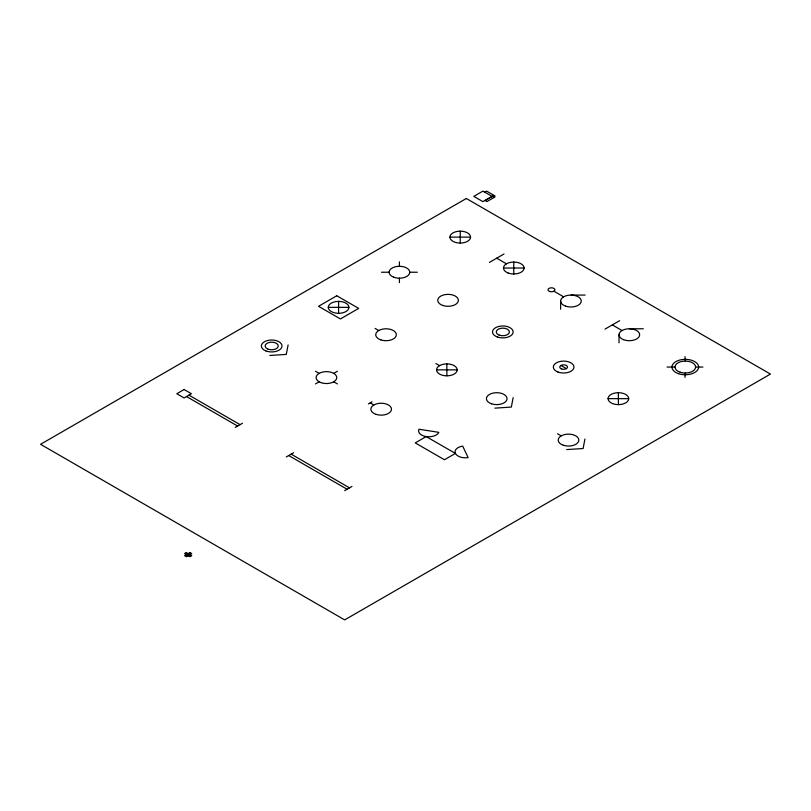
<?xml version="1.0" encoding="UTF-8"?>
<svg xmlns="http://www.w3.org/2000/svg" width="811" height="811" viewBox="0 0 811 811"><rect width="100%" height="100%" fill="white"/><g stroke="black" fill="none" stroke-linecap="round" stroke-linejoin="round"><path stroke-width="1.22" d="M399.417 282.593L399.417 278.193M399.417 266.272L399.417 261.872M684.991 377.409L685.295 373.019M288.108 344.928L286.283 354.407L269.86 355.461M513.16 397.603L511.335 407.081L494.913 408.136M584.934 439.045L583.109 448.524L566.686 449.578M484.856 192.197L486.681 191.143L494.953 195.917L493.129 196.972L482.93 191.102L473.806 196.374L482.93 201.645L492.054 196.374M489.438 262.399L504.036 253.975M235.19 427.458L242.489 423.241M315.479 383.907L319.128 381.799M333.726 373.374L337.376 371.266M368.397 403.929L372.046 401.82M286.283 456.948L293.582 452.741M605.006 329.124L619.604 320.7M344.675 490.665L351.974 486.448M449.923 237.116L470.562 237.116A10.32 5.961 0 0 0 455.083 231.956A10.32 5.961 0 0 0 455.083 242.276A10.32 5.961 0 0 0 470.562 237.116M503.449 268.025L524.088 268.025M381.474 272.232L389.098 272.232M409.737 272.232L417.361 272.232M571.137 295.072L585.126 295.072M328.273 307.349L348.912 307.349A10.32 5.961 0 0 0 333.433 302.189A10.32 5.961 0 0 0 333.433 312.509A10.32 5.961 0 0 0 348.912 307.349M629.336 328.779L643.326 328.779M667.047 367.048L674.955 367.048M695.635 367.048L702.934 367.048M436.541 369.857L457.181 369.857A10.32 5.961 0 0 0 441.701 364.697A10.32 5.961 0 0 0 441.701 375.027A10.32 5.961 0 0 0 457.181 369.857M608.068 398.657L628.707 398.657M496.737 258.192L506.469 263.808M553.913 291.2L563.645 296.816M612.305 324.907L622.037 330.533M560.908 365.467L566.382 368.63M375.087 328.425L378.737 330.533M435.912 363.541L439.562 365.649M557.562 433.773L561.212 435.882M315.479 371.266L319.128 373.374M333.726 381.799L337.376 383.907M370.221 402.874L373.871 404.973M188.963 395.15L240.056 424.64M291.149 454.14L349.541 487.857M186.53 396.549L237.623 426.049M288.716 455.549L347.108 489.256M188.243 553.578L190.038 554.612M186.307 554.704L188.101 555.738M684.991 356.688L685.295 361.077M619.016 334.74L619.016 342.82M618.387 392.696L618.387 404.618M560.624 301.145L560.624 309.224M513.769 262.065L513.769 273.986M460.242 231.155L460.242 243.077M446.861 363.906L446.861 375.817M338.592 301.398L338.592 313.31M466.325 198.492L40.55 444.306L344.675 619.898L770.45 374.074L466.325 198.492M493.129 195.917L485.14 200.53L486.965 201.584L494.953 196.972L493.129 195.917M336.768 295.762L318.52 306.294L340.417 318.946L358.665 308.403L336.768 295.762M184.097 389.523L176.798 393.74L184.097 397.958L191.396 393.74L184.097 389.523M186.307 552.595L184.594 553.578L190.038 556.721L191.751 555.738L186.307 552.595M189.956 552.595L184.594 555.687L186.388 556.721L191.751 553.629L189.956 552.595M426.18 436.582L415.232 442.907L444.428 459.756L455.376 453.44A10.32 5.961 0 0 1 462.696 446.111L468.129 457.607A10.32 5.961 0 0 1 455.458 453.43L426.18 436.582A10.32 5.961 0 0 1 418.963 429.222L438.873 432.354A10.32 5.961 0 0 1 426.201 436.541M376.01 414.35A10.32 5.961 0 0 0 391.49 409.19A10.32 5.961 0 0 0 376.01 404.03A10.32 5.961 0 0 0 376.01 414.35M320.639 382.518A10.32 5.961 0 0 0 336.727 378.007A10.32 5.961 0 0 0 321.916 372.229A10.32 5.961 0 0 0 320.639 382.518M267.985 349.135A6.589 3.812 0 0 0 278.264 346.256A6.589 3.812 0 0 0 268.806 342.556A6.589 3.812 0 0 0 267.985 349.135M265.896 350.92A10.32 5.961 0 0 0 281.985 346.409A10.32 5.961 0 0 0 267.174 340.62A10.32 5.961 0 0 0 265.896 350.92M563.351 445.259A10.32 5.961 0 0 0 578.831 440.099A10.32 5.961 0 0 0 563.351 434.929A10.32 5.961 0 0 0 563.351 445.259M491.578 403.817A10.32 5.961 0 0 0 507.057 398.657A10.32 5.961 0 0 0 491.578 393.497A10.32 5.961 0 0 0 491.578 403.817M380.876 339.9A10.32 5.961 0 0 0 396.356 334.74A10.32 5.961 0 0 0 380.876 329.58A10.32 5.961 0 0 0 380.876 339.9M612.599 403.594A10.32 5.961 0 0 0 628.687 399.083A10.32 5.961 0 0 0 613.876 393.294A10.32 5.961 0 0 0 612.599 403.594M561.526 368.924A3.873 2.23 0 0 0 567.507 367.17A3.873 2.23 0 0 0 561.891 365.062A3.873 2.23 0 0 0 561.526 368.924M557.856 371.985A10.32 5.961 0 0 0 573.945 367.474A10.32 5.961 0 0 0 559.134 361.696A10.32 5.961 0 0 0 557.856 371.985M499.12 335.085A6.589 3.812 0 0 0 509.399 332.206A6.589 3.812 0 0 0 499.941 328.506A6.589 3.812 0 0 0 499.12 335.085M497.66 337.092A10.32 5.961 0 0 0 513.14 331.932A10.32 5.961 0 0 0 497.66 326.772A10.32 5.961 0 0 0 497.66 337.092M442.918 305.494A10.32 5.961 0 0 0 458.397 300.334A10.32 5.961 0 0 0 442.918 295.163A10.32 5.961 0 0 0 442.918 305.494M393.629 277.169A10.32 5.961 0 0 0 409.717 272.658A10.32 5.961 0 0 0 394.906 266.88A10.32 5.961 0 0 0 393.629 277.169M678.625 373.719A13.331 7.694 0 0 0 698.626 367.048A13.331 7.694 0 0 0 678.625 360.388A13.331 7.694 0 0 0 678.625 373.719M680.135 372.208A10.32 5.961 0 0 0 695.615 367.048A10.32 5.961 0 0 0 680.135 361.888A10.32 5.961 0 0 0 680.135 372.208M623.547 339.677A10.32 5.961 0 0 0 639.636 335.166A10.32 5.961 0 0 0 624.825 329.388A10.32 5.961 0 0 0 623.547 339.677M549.554 291.443A3.437 1.987 0 0 0 554.917 289.933A3.437 1.987 0 0 0 549.98 288.006A3.437 1.987 0 0 0 549.554 291.443M565.784 306.193A10.32 5.961 0 0 0 581.264 301.033A10.32 5.961 0 0 0 565.784 295.873A10.32 5.961 0 0 0 565.784 306.193M507.98 272.952A10.32 5.961 0 0 0 524.068 268.451A10.32 5.961 0 0 0 509.257 262.663A10.32 5.961 0 0 0 507.98 272.952"/></g></svg>
